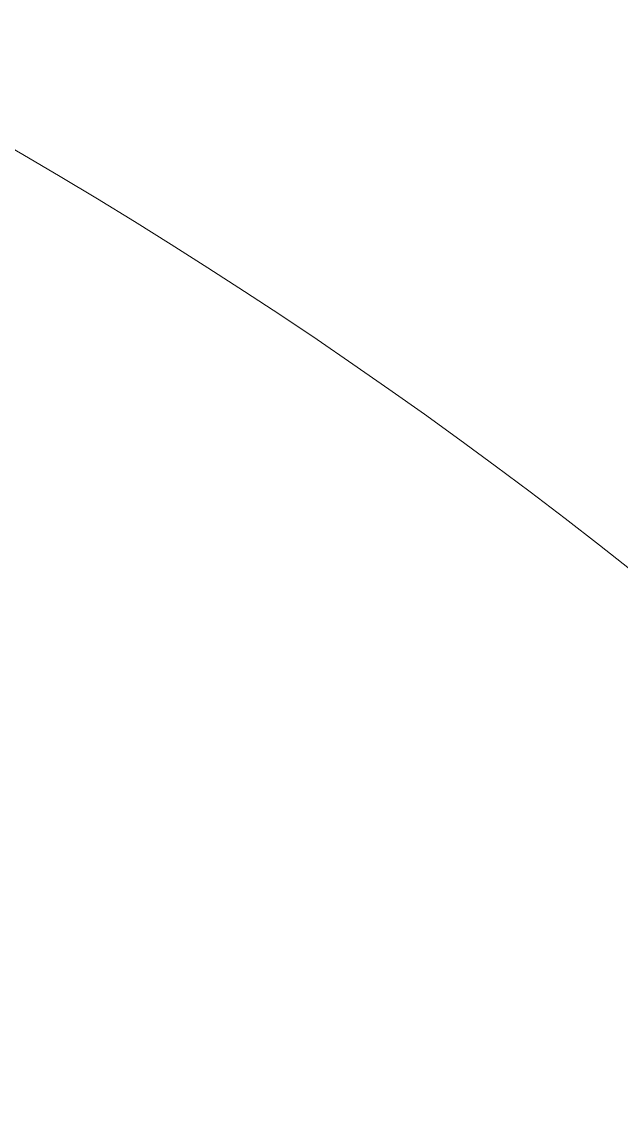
# Model space of a CAD drawing. Header units: inches. Extents: x 36 to 71.8, y 17.4 to 61.8.
# Drawn here: x 46.595 to 47.475, y 47.536 to 49.118 of the extents above; entities that cross this region are included whole.
import ezdxf

# ---------------------------------------------------------------- set-up
doc = ezdxf.new("R2010")
doc.units = ezdxf.units.IN
doc.header["$MEASUREMENT"] = 0
doc.layers.add('00_SOURCE_FROZEN', color=7, linetype='CONTINUOUS', lineweight=18)
doc.layers.add('11_FOAM_RECONSTRUCTED', color=7, linetype='CONTINUOUS', lineweight=13)

msp = doc.modelspace()

# ---------------------------------------------------------------- linework, layer by layer
at = {"layer": '00_SOURCE_FROZEN'}
msp.add_lwpolyline([(44.2832, 37.0838, 0.090917), (40.9305, 45.9685, -0.652582), (40.9305, 49.0108, -0.158741), (45.0035, 48.4251, -0.098355), (47.824, 46.2028), (47.7547, 46.078)], format="xyb", dxfattribs=at)
msp.add_arc((42.751, 42.3398), 7.6238, 44.22889, 105.60472, dxfattribs=at)
at = {"layer": '11_FOAM_RECONSTRUCTED'}
msp.add_open_spline([(45.8476, 47.9224), (45.8859, 47.9208), (45.9349, 47.8863), (45.9745, 47.8547), (46.0141, 47.823), (46.0444, 47.7941), (46.0797, 47.7689), (46.1149, 47.7437), (46.1552, 47.7223), (46.1956, 47.6983), (46.236, 47.6743), (46.2767, 47.6477), (46.317, 47.622), (46.3572, 47.5964), (46.3971, 47.5716), (46.4356, 47.5426), (46.474, 47.5135), (46.511, 47.4802), (46.5485, 47.4487), (46.5861, 47.4171), (46.6242, 47.3872), (46.6626, 47.3577), (46.701, 47.3282), (46.7398, 47.2991), (46.7769, 47.2672), (46.8141, 47.2352), (46.8496, 47.2005), (46.8874, 47.168), (46.9251, 47.1355), (46.9651, 47.1054), (47.0009, 47.0729), (47.0367, 47.0404), (47.0684, 47.0055), (47.1016, 46.9718), (47.1348, 46.938), (47.1695, 46.9053), (47.2047, 46.8743), (47.24, 46.8434), (47.2757, 46.8142), (47.3178, 46.7799), (47.3598, 46.7456), (47.4081, 46.7061), (47.4263, 46.666), (47.4444, 46.6259), (47.4325, 46.5851), (47.3978, 46.573), (47.3631, 46.561), (47.3057, 46.5777), (47.2575, 46.5959), (47.2094, 46.6141), (47.1704, 46.6336), (47.1294, 46.6536), (47.0884, 46.6736), (47.0453, 46.694), (47.0032, 46.7153), (46.9612, 46.7367), (46.9201, 46.759), (46.8785, 46.7805), (46.8368, 46.8019), (46.7945, 46.8223), (46.751, 46.8405), (46.7075, 46.8587), (46.6628, 46.8745), (46.6244, 46.8962), (46.5859, 46.9179), (46.5536, 46.9454), (46.5149, 46.9672), (46.4762, 46.989), (46.431, 47.005), (46.386, 47.0197), (46.3409, 47.0344), (46.2961, 47.0479), (46.2543, 47.0692), (46.2125, 47.0905), (46.1739, 47.1196), (46.1342, 47.1457), (46.0946, 47.1719), (46.0539, 47.195), (46.0119, 47.2163), (45.9699, 47.2376), (45.9265, 47.257), (45.8873, 47.2855), (45.848, 47.3141), (45.8129, 47.3518), (45.794, 47.3958), (45.775, 47.4399), (45.7721, 47.4904), (45.7729, 47.5401), (45.7736, 47.5897), (45.7779, 47.6386), (45.7754, 47.692), (45.7729, 47.7455), (45.7635, 47.8036), (45.7726, 47.8483), (45.7817, 47.8929), (45.8093, 47.9241), (45.8476, 47.9224)], degree=3, knots=[0, 0, 0, 0, 0.03125, 0.03125, 0.03125, 0.0625, 0.0625, 0.0625, 0.09375, 0.09375, 0.09375, 0.125, 0.125, 0.125, 0.15625, 0.15625, 0.15625, 0.1875, 0.1875, 0.1875, 0.21875, 0.21875, 0.21875, 0.25, 0.25, 0.25, 0.28125, 0.28125, 0.28125, 0.3125, 0.3125, 0.3125, 0.34375, 0.34375, 0.34375, 0.375, 0.375, 0.375, 0.40625, 0.40625, 0.40625, 0.4375, 0.4375, 0.4375, 0.46875, 0.46875, 0.46875, 0.5, 0.5, 0.5, 0.53125, 0.53125, 0.53125, 0.5625, 0.5625, 0.5625, 0.59375, 0.59375, 0.59375, 0.625, 0.625, 0.625, 0.65625, 0.65625, 0.65625, 0.6875, 0.6875, 0.6875, 0.71875, 0.71875, 0.71875, 0.75, 0.75, 0.75, 0.78125, 0.78125, 0.78125, 0.8125, 0.8125, 0.8125, 0.84375, 0.84375, 0.84375, 0.875, 0.875, 0.875, 0.90625, 0.90625, 0.90625, 0.9375, 0.9375, 0.9375, 0.96875, 0.96875, 0.96875, 1, 1, 1, 1], dxfattribs=at)

doc.saveas('drawing.dxf')
